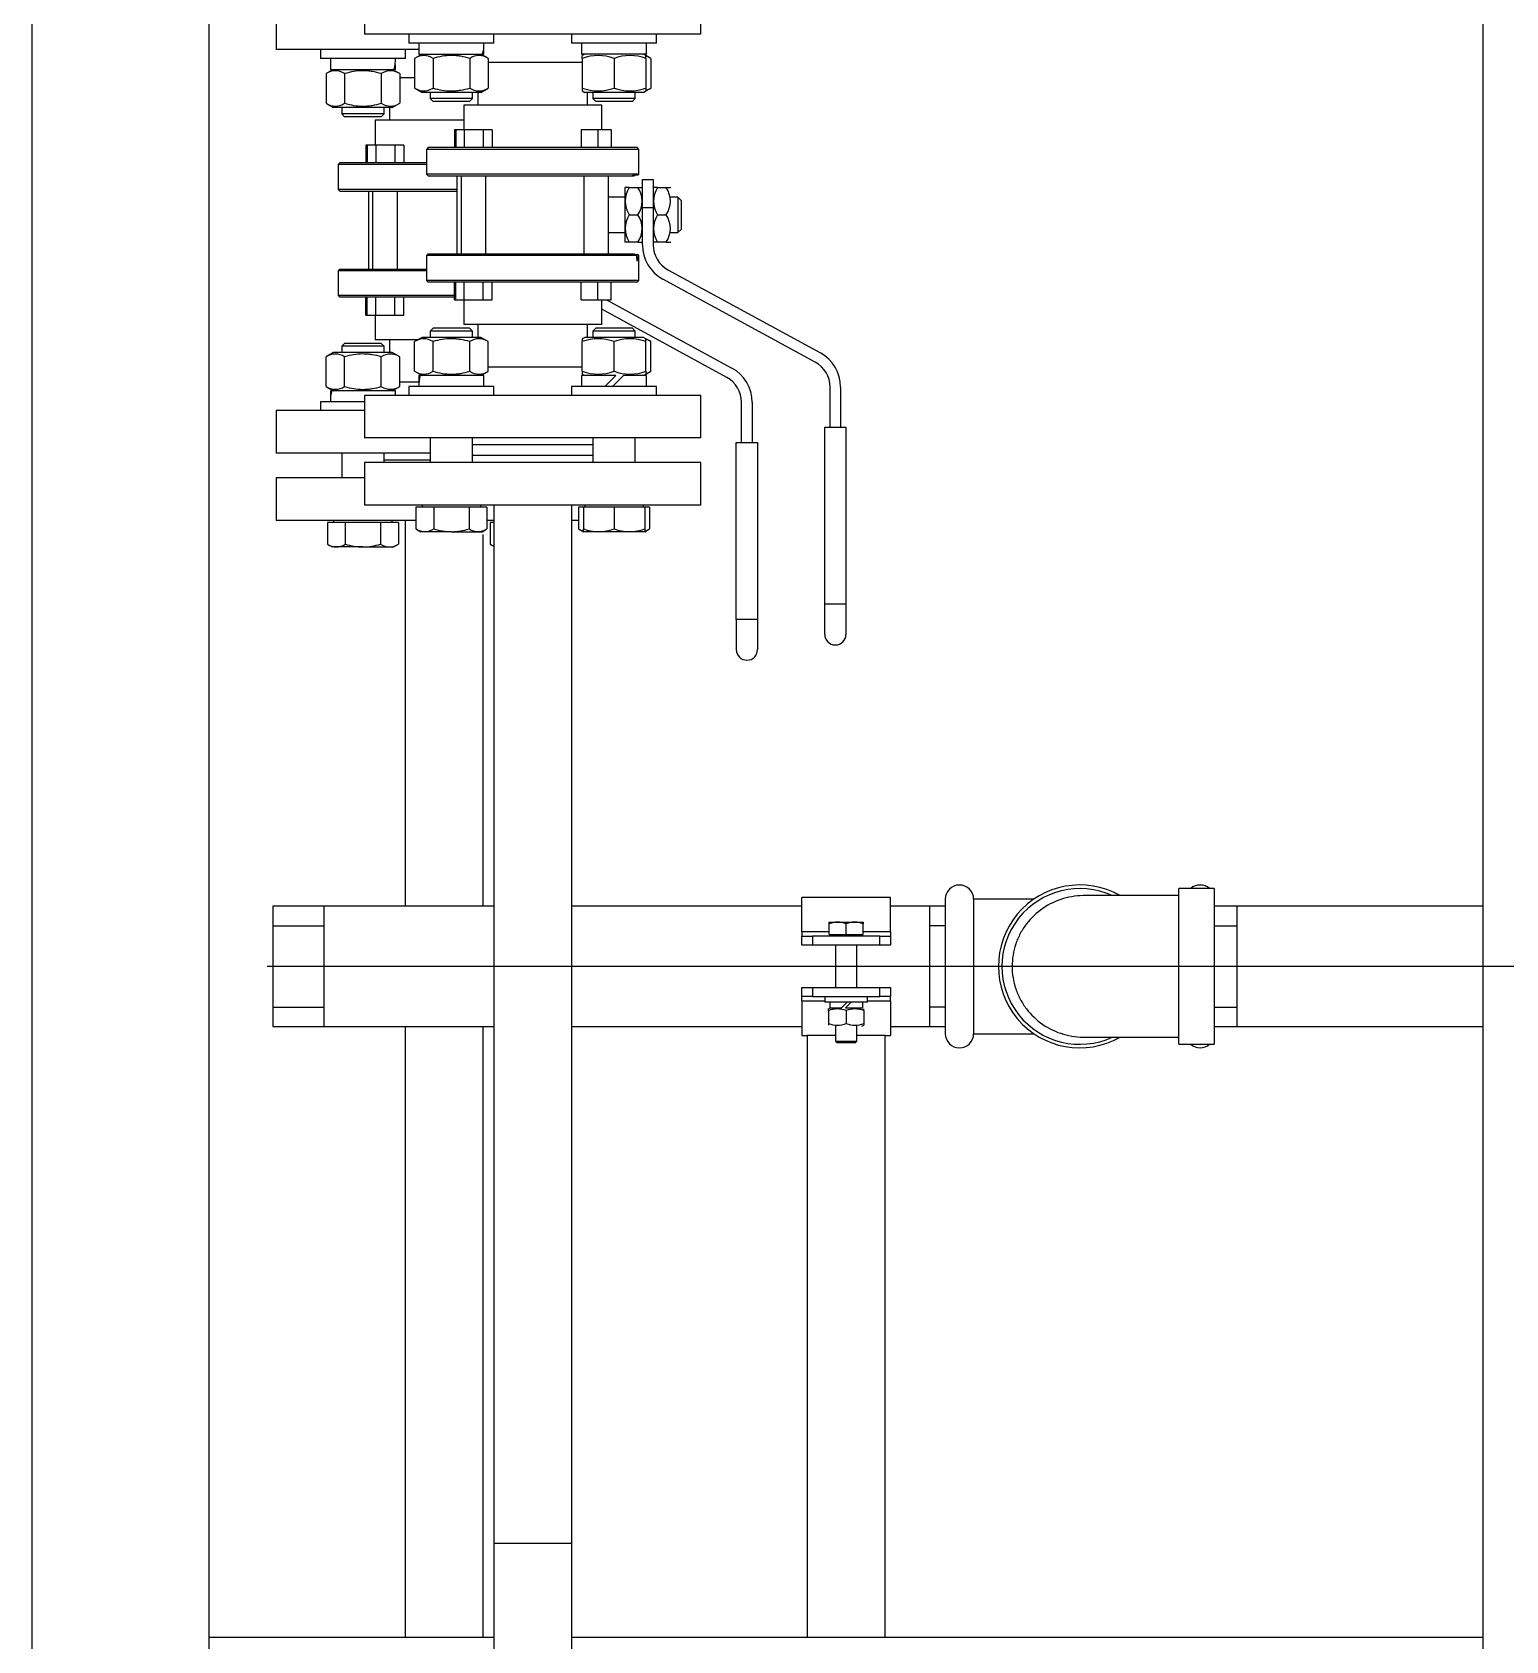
# Model space of a CAD drawing. Extents: x -681219 to -550379, y -242630 to -158199.
# Drawn here: x -639715 to -638937, y -178747 to -177897 of the extents above; entities that cross this region are included whole.
import ezdxf
from ezdxf.lldxf.tags import DXFTag

# ---------------------------------------------------------------- set-up
doc = ezdxf.new("R2010")
doc.units = 0
doc.header["$LTSCALE"] = 1000
for name, color, linetype in [('$TD_AUDIT_GENERATED_(2381)', 7, 'CONTINUOUS'), ('$TD_AUDIT_GENERATED_(24C)', 7, 'CONTINUOUS'), ('$TD_AUDIT_GENERATED_(2AE)', 7, 'CONTINUOUS'), ('$TD_AUDIT_GENERATED_(2E2C)', 7, 'CONTINUOUS'), ('$TD_AUDIT_GENERATED_(2E8)', 7, 'CONTINUOUS'), ('$TD_AUDIT_GENERATED_(352)', 7, 'CONTINUOUS'), ('$TD_AUDIT_GENERATED_(3BB)', 7, 'CONTINUOUS'), ('12_GB93', 7, 'CONTINUOUS'), ('12_GB97.1', 7, 'CONTINUOUS'), ('6_GB93', 7, 'CONTINUOUS'), ('6_GB97.1', 7, 'CONTINUOUS'), ('Default', 7, 'CONTINUOUS'), ('DN15-PN1.6_GB911', 7, 'CONTINUOUS'), ('DN25_GB3289.10_A', 7, 'CONTINUOUS'), ('M12_GB6170', 7, 'CONTINUOUS'), ('M12×50_GB5782', 7, 'CONTINUOUS'), ('M6_GB6170', 7, 'CONTINUOUS'), ('M6×30_GB5782', 7, 'CONTINUOUS'), ('MYGL011000312', 7, 'CONTINUOUS'), ('MYGL011000322', 7, 'CONTINUOUS'), ('不锈钢弯头D25', 7, 'CONTINUOUS'), ('球阀DN15法兰不锈钢', 7, 'CONTINUOUS')]:
    doc.layers.add(name, color=color, linetype=linetype)
tags = doc.linetypes.add('CENTER2', pattern=[28.575, 19.05, -3.175, 3.175, -3.175]).pattern_tags.tags
tags[10:11] = [DXFTag(74, 4), DXFTag(75, 0), DXFTag(340, '0'), DXFTag(46, 0.0), DXFTag(50, 0.0), DXFTag(44, 0.0), DXFTag(45, 0.0)]
tags[8:9] = [DXFTag(74, 4), DXFTag(75, 0), DXFTag(340, '0'), DXFTag(46, 0.0), DXFTag(50, 0.0), DXFTag(44, 0.0), DXFTag(45, 0.0)]
tags[6:7] = [DXFTag(74, 4), DXFTag(75, 0), DXFTag(340, '0'), DXFTag(46, 0.0), DXFTag(50, 0.0), DXFTag(44, 0.0), DXFTag(45, 0.0)]
tags[4:5] = [DXFTag(74, 4), DXFTag(75, 0), DXFTag(340, '0'), DXFTag(46, 0.0), DXFTag(50, 0.0), DXFTag(44, 0.0), DXFTag(45, 0.0)]

# ---------------------------------------------------------------- blocks, each defined once
blk = doc.blocks.new('SEANNOT_GROUP57')
at = {"layer": 'Default', "color": 7, "linetype": 'CENTER2'}
blk.add_line((634.561, 521.491), (277.05, 521.491), dxfattribs=at)

msp = doc.modelspace()

# ---------------------------------------------------------------- linework, layer by layer
at = {"layer": '$TD_AUDIT_GENERATED_(2381)', "color": 7, "linetype": 'Continuous'}
for p, q in [((-639518.1997, -178154.884), (-639518.1997, -178358.7512)), ((-639477.0522, -178358.7512), (-639477.0522, -178162.4397)), ((-639518.1997, -178422.3427), (-639518.1997, -178744.9765)), ((-639477.0522, -178744.9765), (-639477.0522, -178422.3427))]:
    msp.add_line(p, q, dxfattribs=at)
at = {"layer": '$TD_AUDIT_GENERATED_(24C)', "color": 7, "linetype": 'Continuous'}
for p, q in [((-639715.3905, -179567.9264), (-639715.3905, -177529.2551)), ((-639621.8734, -179567.9264), (-639621.8734, -177529.2551))]:
    msp.add_line(p, q, dxfattribs=at)
at = {"layer": '$TD_AUDIT_GENERATED_(2AE)', "color": 7, "linetype": 'Continuous'}
msp.add_line((-638948.5508, -179156.4514), (-638948.5508, -177622.7721), dxfattribs=at)
at = {"layer": '$TD_AUDIT_GENERATED_(2E2C)', "color": 7, "linetype": 'Continuous'}
for p, q in [((-639471.4412, -178146.8416), (-639471.4412, -178695.3418)), ((-639430.2937, -178695.3418), (-639430.2937, -178146.8416)), ((-639430.2937, -178695.3418), (-639471.4412, -178695.3418)), ((-639471.4412, -178695.3418), (-639471.4412, -178967.8371)), ((-639430.2937, -178967.8371), (-639430.2937, -178695.3418))]:
    msp.add_line(p, q, dxfattribs=at)
at = {"layer": '$TD_AUDIT_GENERATED_(2E8)', "color": 7, "linetype": 'Continuous'}
for p, q in [((-639621.8734, -178744.9765), (-639471.4412, -178744.9765)), ((-639430.2937, -178744.9765), (-638948.5508, -178744.9765))]:
    msp.add_line(p, q, dxfattribs=at)
at = {"layer": '$TD_AUDIT_GENERATED_(352)', "color": 7, "linetype": 'Continuous'}
for p, q in [((-639290.8232, -178427.0186), (-639305.7859, -178427.0186)), ((-639305.7859, -178427.0186), (-639305.7859, -178744.9765)), ((-639264.6384, -178427.0186), (-639279.6011, -178427.0186)), ((-639264.6384, -178744.9765), (-639264.6384, -178427.0186))]:
    msp.add_line(p, q, dxfattribs=at)
at = {"layer": '$TD_AUDIT_GENERATED_(3BB)', "color": 7, "linetype": 'Continuous'}
for p, q in [((-639308.5914, -178372.3111), (-639308.5914, -178354.0753)), ((-639261.8329, -178354.0753), (-639308.5914, -178354.0753)), ((-639261.8329, -178372.3111), (-639261.8329, -178354.0753)), ((-639294.1611, -178372.3111), (-639308.5914, -178372.3111)), ((-639308.5914, -178372.3111), (-639308.5914, -178374.6491)), ((-639261.8329, -178372.3111), (-639276.2632, -178372.3111)), ((-639261.8329, -178372.3111), (-639261.8329, -178374.6491)), ((-639308.5914, -178374.6491), (-639302.9804, -178374.6491)), ((-639308.5914, -178379.3249), (-639308.5914, -178374.6491)), ((-639302.9804, -178379.3249), (-639308.5914, -178379.3249)), ((-639267.4439, -178374.6491), (-639302.9804, -178374.6491)), ((-639302.9804, -178374.6491), (-639302.9804, -178379.3249)), ((-639267.4439, -178379.3249), (-639302.9804, -178379.3249)), ((-639267.4439, -178379.3249), (-639267.4439, -178374.6491)), ((-639267.4439, -178374.6491), (-639261.8329, -178374.6491)), ((-639261.8329, -178379.3249), (-639267.4439, -178379.3249)), ((-639261.8329, -178374.6491), (-639261.8329, -178379.3249)), ((-639308.5914, -178406.4448), (-639308.5914, -178401.769)), ((-639308.5914, -178401.769), (-639302.9804, -178401.769)), ((-639308.5914, -178408.7828), (-639308.5914, -178406.4448)), ((-639302.9804, -178406.4448), (-639308.5914, -178406.4448)), ((-639302.9804, -178401.769), (-639267.4439, -178401.769)), ((-639302.9804, -178401.769), (-639302.9804, -178406.4448)), ((-639302.9804, -178406.4448), (-639267.4439, -178406.4448)), ((-639267.4439, -178401.769), (-639261.8329, -178401.769)), ((-639267.4439, -178406.4448), (-639267.4439, -178401.769)), ((-639261.8329, -178406.4448), (-639267.4439, -178406.4448)), ((-639261.8329, -178401.769), (-639261.8329, -178406.4448)), ((-639261.8329, -178408.7828), (-639261.8329, -178406.4448)), ((-639308.5914, -178408.7828), (-639308.5914, -178427.0186)), ((-639308.5914, -178408.7828), (-639296.4342, -178408.7828)), ((-639273.9901, -178408.7828), (-639261.8329, -178408.7828)), ((-639261.8329, -178408.7828), (-639261.8329, -178427.0186)), ((-639308.5914, -178427.0186), (-639305.7859, -178427.0186)), ((-639264.6384, -178427.0186), (-639261.8329, -178427.0186))]:
    msp.add_line(p, q, dxfattribs=at)
at = {"layer": '12_GB93', "color": 7, "linetype": 'Continuous'}
for p, q in [((-639511.0568, -177902.7621), (-639511.0568, -177908.5602)), ((-639425.0923, -177902.7621), (-639425.0923, -177908.5602)), ((-639390.678, -177908.5602), (-639390.678, -177902.7621)), ((-639557.8153, -177910.8046), (-639557.8153, -177916.6026)), ((-639511.0568, -177908.5602), (-639477.3696, -177908.5602)), ((-639476.6635, -177908.5602), (-639477.3696, -177908.5602)), ((-639476.6425, -177908.5602), (-639476.6425, -177907.7111)), ((-639390.678, -177908.5602), (-639425.0923, -177908.5602)), ((-639557.8153, -177916.6026), (-639524.1281, -177916.6026)), ((-639523.422, -177916.6026), (-639524.1281, -177916.6026)), ((-639523.401, -177916.6026), (-639523.401, -177915.7535)), ((-639511.0568, -178078.3871), (-639511.0568, -178079.2362)), ((-639511.0568, -178079.2362), (-639511.0568, -178084.1852)), ((-639511.0358, -178078.3871), (-639510.3297, -178078.3871)), ((-639476.6425, -178078.3871), (-639510.3297, -178078.3871)), ((-639476.6425, -178084.1852), (-639476.6425, -178078.3871)), ((-639407.0361, -178078.3871), (-639425.0923, -178078.3871)), ((-639425.0923, -178078.3871), (-639425.0923, -178084.1852)), ((-639412.8341, -178084.1852), (-639407.0361, -178078.3871)), ((-639402.9362, -178078.3871), (-639408.7343, -178084.1852)), ((-639390.678, -178078.3871), (-639402.9362, -178078.3871)), ((-639390.699, -178078.3871), (-639390.678, -178078.3871)), ((-639390.678, -178084.1852), (-639390.678, -178078.3871)), ((-639557.8153, -178086.4296), (-639557.8153, -178087.2787)), ((-639557.8153, -178087.2787), (-639557.8153, -178092.2276)), ((-639557.7943, -178086.4296), (-639557.0883, -178086.4296)), ((-639523.401, -178086.4296), (-639557.0883, -178086.4296)), ((-639523.401, -178088.861), (-639523.401, -178086.4296))]:
    msp.add_line(p, q, dxfattribs=at)
for centre, start, end in [((-639493.8497, -177903.6112), 343.285053, 2.8284743), ((-639540.6082, -177911.6537), 343.285053, 2.8284743), ((-639540.6082, -177915.7535), 357.1715257, 6.8420175), ((-639493.8497, -177907.7111), 357.1715257, 5.2762714), ((-639493.8497, -178079.2362), 177.1715257, 189.0429957), ((-639493.8497, -178083.3361), 163.285053, 182.8284743), ((-639540.6082, -178087.2787), 177.1715257, 186.8420174), ((-639540.6082, -178091.3785), 163.285053, 182.8284743)]:
    msp.add_arc(centre, 17.2071, start, end, dxfattribs=at)
at = {"layer": '12_GB97.1', "color": 7, "linetype": 'Continuous'}
for p, q in [((-639516.2937, -177898.0863), (-639516.2937, -177902.7621)), ((-639471.4056, -177902.7621), (-639516.2937, -177902.7621)), ((-639471.4056, -177902.7621), (-639471.4056, -177898.0863)), ((-639430.3293, -177898.0863), (-639430.3293, -177902.7621)), ((-639385.4411, -177902.7621), (-639430.3293, -177902.7621)), ((-639385.4411, -177902.7621), (-639385.4411, -177898.0863)), ((-639563.0523, -177906.1287), (-639563.0523, -177910.8046)), ((-639518.1641, -177910.8046), (-639563.0523, -177910.8046)), ((-639518.1641, -177910.8046), (-639518.1641, -177906.1287)), ((-639471.4056, -178084.1852), (-639516.2937, -178084.1852)), ((-639516.2937, -178084.1852), (-639516.2937, -178088.861)), ((-639471.4056, -178088.861), (-639471.4056, -178084.1852)), ((-639385.4411, -178084.1852), (-639430.3293, -178084.1852)), ((-639430.3293, -178084.1852), (-639430.3293, -178088.861)), ((-639385.4411, -178088.861), (-639385.4411, -178084.1852)), ((-639539.7086, -178092.2276), (-639563.0523, -178092.2276)), ((-639563.0523, -178092.2276), (-639563.0523, -178096.9035))]:
    msp.add_line(p, q, dxfattribs=at)
at = {"layer": '6_GB93', "color": 7, "linetype": 'Continuous'}
for p, q in [((-639293.9092, -178409.4374), (-639293.9092, -178412.4299)), ((-639293.9092, -178412.4299), (-639287.7664, -178412.4299)), ((-639287.7664, -178412.4299), (-639284.7739, -178409.4374)), ((-639282.6578, -178409.4374), (-639285.6504, -178412.4299)), ((-639285.6504, -178412.4299), (-639276.515, -178412.4299)), ((-639276.515, -178412.4299), (-639276.515, -178409.4374))]:
    msp.add_line(p, q, dxfattribs=at)
at = {"layer": '6_GB97.1', "color": 7, "linetype": 'Continuous'}
for p, q in [((-639296.4342, -178406.4448), (-639296.4342, -178409.4374)), ((-639273.9901, -178409.4374), (-639273.9901, -178406.4448)), ((-639273.9901, -178409.4374), (-639296.4342, -178409.4374))]:
    msp.add_line(p, q, dxfattribs=at)
at = {"layer": 'DN15-PN1.6_GB911', "color": 7, "linetype": 'Continuous'}
for p, q in [((-639362.0262, -178124.3975), (-639539.7086, -178124.3975)), ((-639539.7086, -178124.3975), (-639539.7086, -178146.8416)), ((-639419.1072, -178120.6568), (-639482.6276, -178120.6568)), ((-639362.0262, -178146.8416), (-639362.0262, -178124.3975)), ((-639539.7086, -178132.4399), (-639586.4671, -178132.4399)), ((-639586.4671, -178132.4399), (-639586.4671, -178154.884)), ((-639362.0262, -178146.8416), (-639539.7086, -178146.8416)), ((-639512.5811, -178154.884), (-639586.4671, -178154.884)), ((-639471.4412, -178154.884), (-639475.1182, -178154.884)), ((-639426.6166, -178154.884), (-639430.2937, -178154.884))]:
    msp.add_line(p, q, dxfattribs=at)
at = {"layer": 'DN25_GB3289.10_A', "color": 7, "linetype": 'Continuous'}
for p, q in [((-639232.8426, -178355.0105), (-639232.8426, -178426.0834)), ((-639217.8799, -178355.0105), (-639217.8799, -178426.0834)), ((-639186.012, -178355.0105), (-639217.8799, -178355.0105)), ((-639217.8799, -178426.0834), (-639186.012, -178426.0834))]:
    msp.add_line(p, q, dxfattribs=at)
for centre, radius, start, end in [((-639225.3612, -178355.0105), 7.4814, 0, 180), ((-639161.7697, -178390.547), 43.0178, 60.4081542, 299.5918458), ((-639098.1781, -178355.0105), 7.4814, 48.5903779, 131.4096221), ((-639225.3612, -178426.0834), 7.4814, 180, 0), ((-639098.1781, -178426.0834), 7.4814, 228.5903779, 311.4096221)]:
    msp.add_arc(centre, radius, start, end, dxfattribs=at)
at = {"layer": 'M12_GB6170', "color": 7, "linetype": 'Continuous'}
for p, q in [((-639509.3735, -177908.5602), (-639513.2874, -177910.8199)), ((-639513.2874, -177910.8199), (-639513.2874, -177926.5001)), ((-639503.5685, -177910.8197), (-639503.5685, -177926.5004)), ((-639484.1308, -177910.8197), (-639484.1308, -177926.5004)), ((-639474.4119, -177910.8199), (-639478.3258, -177908.5602)), ((-639474.4119, -177910.8199), (-639474.4119, -177926.5001)), ((-639423.409, -177908.5602), (-639424.7182, -177909.3161)), ((-639424.7182, -177910.8197), (-639424.7182, -177909.3161)), ((-639424.7182, -177910.8197), (-639424.7182, -177926.5004)), ((-639407.8852, -177910.8199), (-639407.8852, -177926.5001)), ((-639391.0521, -177909.3161), (-639392.3613, -177908.5602)), ((-639388.4475, -177910.8199), (-639391.0521, -177909.3161)), ((-639391.0521, -177910.8197), (-639391.0521, -177909.3161)), ((-639391.0521, -177910.8197), (-639391.0521, -177926.5004)), ((-639388.4475, -177910.8199), (-639388.4475, -177926.5001)), ((-639556.132, -177916.6026), (-639560.0459, -177918.8624)), ((-639560.0459, -177918.8624), (-639560.0459, -177934.5426)), ((-639550.327, -177918.8622), (-639550.327, -177934.5428)), ((-639530.8893, -177918.8622), (-639530.8893, -177934.5428)), ((-639521.1705, -177918.8624), (-639525.0843, -177916.6026)), ((-639521.1705, -177918.8624), (-639521.1705, -177934.5426)), ((-639513.2874, -177926.5001), (-639509.3735, -177928.7599)), ((-639478.3258, -177928.7599), (-639509.3735, -177928.7599)), ((-639478.3258, -177928.7599), (-639474.4119, -177926.5001)), ((-639424.7182, -177926.5004), (-639424.7182, -177928.0039)), ((-639424.7182, -177928.0039), (-639423.409, -177928.7599)), ((-639392.3613, -177928.7599), (-639423.409, -177928.7599)), ((-639392.3613, -177928.7599), (-639391.0521, -177928.0039)), ((-639391.0521, -177928.0039), (-639388.4475, -177926.5001)), ((-639391.0521, -177926.5004), (-639391.0521, -177928.0039)), ((-639560.0459, -177934.5426), (-639556.132, -177936.8023)), ((-639525.0843, -177936.8023), (-639556.132, -177936.8023)), ((-639525.0843, -177936.8023), (-639521.1705, -177934.5426)), ((-639509.3735, -178058.1874), (-639513.2874, -178060.4472)), ((-639478.3258, -178058.1874), (-639509.3735, -178058.1874)), ((-639474.4119, -178060.4472), (-639478.3258, -178058.1874)), ((-639423.409, -178058.1874), (-639424.7182, -178058.9433)), ((-639392.3613, -178058.1874), (-639423.409, -178058.1874)), ((-639391.0521, -178058.9433), (-639392.3613, -178058.1874)), ((-639556.132, -178066.2299), (-639560.0459, -178068.4896)), ((-639525.0843, -178066.2299), (-639556.132, -178066.2299)), ((-639521.1705, -178068.4896), (-639525.0843, -178066.2299)), ((-639513.2874, -178076.1274), (-639513.2874, -178060.4472)), ((-639503.5685, -178076.1276), (-639503.5685, -178060.4469)), ((-639484.1308, -178076.1276), (-639484.1308, -178060.4469)), ((-639474.4119, -178076.1274), (-639474.4119, -178060.4472)), ((-639424.7182, -178058.9433), (-639424.7182, -178060.4469)), ((-639424.7182, -178076.1276), (-639424.7182, -178060.4469)), ((-639407.8852, -178076.1274), (-639407.8852, -178060.4472)), ((-639388.4475, -178060.4472), (-639391.0521, -178058.9433)), ((-639391.0521, -178060.4469), (-639391.0521, -178058.9433)), ((-639391.0521, -178076.1276), (-639391.0521, -178060.4469)), ((-639388.4475, -178076.1274), (-639388.4475, -178060.4472)), ((-639560.0459, -178084.1698), (-639560.0459, -178068.4896)), ((-639550.327, -178084.1701), (-639550.327, -178068.4894)), ((-639530.8893, -178084.1701), (-639530.8893, -178068.4894)), ((-639521.1705, -178084.1698), (-639521.1705, -178068.4896)), ((-639560.0459, -178084.1698), (-639556.132, -178086.4296)), ((-639525.0843, -178086.4296), (-639521.1705, -178084.1698)), ((-639513.2874, -178076.1274), (-639509.3735, -178078.3871)), ((-639478.3258, -178078.3871), (-639474.4119, -178076.1274)), ((-639424.7182, -178076.1276), (-639424.7182, -178077.6312)), ((-639424.7182, -178077.6312), (-639423.409, -178078.3871)), ((-639392.3613, -178078.3871), (-639391.0521, -178077.6312)), ((-639391.0521, -178077.6312), (-639388.4475, -178076.1274)), ((-639391.0521, -178076.1276), (-639391.0521, -178077.6312))]:
    msp.add_line(p, q, dxfattribs=at)
for centre, radius, start, end in [((-639508.4278, -177918.0355), 8.6994, 56.0428623, 123.9600488), ((-639479.2715, -177918.0354), 8.6994, 56.0398026, 123.9572863), ((-639416.302, -177933.838), 24.5087, 69.9144081, 110.0839111), ((-639399.4683, -177933.8381), 24.5088, 69.9161491, 110.0855317), ((-639393.3071, -177918.0354), 8.6994, 56.0398026, 74.7226153), ((-639555.1863, -177926.0779), 8.6994, 56.0428623, 123.9600488), ((-639526.0301, -177926.0779), 8.6994, 56.0398026, 123.9572863), ((-639508.4278, -177919.2846), 8.6994, 236.0398026, 303.9572863), ((-639479.2715, -177919.2846), 8.6994, 236.0428623, 303.9600488), ((-639416.302, -177903.4819), 24.5088, 249.9161491, 290.0855317), ((-639399.4683, -177903.482), 24.5087, 249.9144081, 290.0839111), ((-639393.3071, -177919.2846), 8.6994, 288.3903207, 303.9600488), ((-639555.1863, -177927.3271), 8.6994, 236.0398026, 303.9572863), ((-639526.0301, -177927.327), 8.6994, 236.0428623, 303.9600488), ((-639555.1863, -178075.7052), 8.6994, 56.0428623, 123.9600488), ((-639526.0301, -178075.7051), 8.6994, 56.0398026, 123.9572863), ((-639508.4278, -178067.6627), 8.6994, 56.0428623, 123.9600488), ((-639479.2715, -178067.6627), 8.6994, 56.0398026, 123.9572863), ((-639416.302, -178083.4653), 24.5087, 69.9144081, 110.0839111), ((-639399.4683, -178083.4654), 24.5088, 69.9161491, 110.0855317), ((-639393.3071, -178067.6627), 8.6994, 56.0398026, 74.7226153), ((-639555.1863, -178076.9543), 8.6994, 236.0398026, 303.9572863), ((-639526.0301, -178076.9543), 8.6994, 236.0428623, 303.9600488), ((-639508.4278, -178068.9119), 8.6994, 236.0398026, 303.9572863), ((-639479.2715, -178068.9118), 8.6994, 236.0428623, 303.9600488), ((-639416.302, -178053.1092), 24.5088, 249.9161491, 290.0855317), ((-639399.4683, -178053.1092), 24.5087, 249.9144081, 290.0839111), ((-639393.3071, -178068.9118), 8.6994, 285.0883472, 303.9600488)]:
    msp.add_arc(centre, radius, start, end, dxfattribs=at)
for points, knots in [([(-639484.1308, -177910.8197), (-639485.7018, -177910.3662), (-639487.2935, -177909.9884), (-639489.728, -177909.5931), (-639490.5492, -177909.4899), (-639492.2018, -177909.3511), (-639493.0256, -177909.3162), (-639495.4893, -177909.3159), (-639497.1215, -177909.457), (-639500.3683, -177909.9805), (-639501.9877, -177910.3633), (-639503.5685, -177910.8197)], [0, 0, 0, 0, 0.25, 0.25, 0.375, 0.375, 0.5, 0.5, 0.75, 0.75, 1, 1, 1, 1]), ([(-639530.8893, -177918.8622), (-639532.4603, -177918.4086), (-639534.052, -177918.0309), (-639536.4865, -177917.6356), (-639537.3077, -177917.5324), (-639538.9603, -177917.3936), (-639539.7841, -177917.3586), (-639542.2479, -177917.3584), (-639543.88, -177917.4995), (-639547.1268, -177918.0229), (-639548.7462, -177918.4058), (-639550.327, -177918.8622)], [0, 0, 0, 0, 0.25, 0.25, 0.375, 0.375, 0.5, 0.5, 0.75, 0.75, 1, 1, 1, 1]), ([(-639503.5685, -177926.5004), (-639501.9877, -177926.9567), (-639500.3683, -177927.3396), (-639497.1215, -177927.863), (-639495.4893, -177928.0041), (-639493.0256, -177928.0039), (-639492.2018, -177927.9689), (-639490.5492, -177927.8302), (-639489.728, -177927.7269), (-639487.2935, -177927.3316), (-639485.7018, -177926.9539), (-639484.1308, -177926.5004)], [0, 0, 0, 0, 0.25, 0.25, 0.5, 0.5, 0.625, 0.625, 0.75, 0.75, 1, 1, 1, 1]), ([(-639550.327, -177934.5428), (-639548.7462, -177934.9992), (-639547.1268, -177935.3821), (-639543.88, -177935.9055), (-639542.2479, -177936.0466), (-639539.7841, -177936.0463), (-639538.9603, -177936.0114), (-639537.3077, -177935.8726), (-639536.4865, -177935.7694), (-639534.052, -177935.3741), (-639532.4603, -177934.9963), (-639530.8893, -177934.5428)], [0, 0, 0, 0, 0.25, 0.25, 0.5, 0.5, 0.625, 0.625, 0.75, 0.75, 1, 1, 1, 1]), ([(-639530.8893, -178068.4894), (-639532.4603, -178068.0359), (-639534.052, -178067.6581), (-639536.4865, -178067.2628), (-639537.3077, -178067.1596), (-639538.9603, -178067.0208), (-639539.7841, -178066.9859), (-639542.2479, -178066.9856), (-639543.88, -178067.1267), (-639547.1268, -178067.6502), (-639548.7462, -178068.033), (-639550.327, -178068.4894)], [0, 0, 0, 0, 0.25, 0.25, 0.375, 0.375, 0.5, 0.5, 0.75, 0.75, 1, 1, 1, 1]), ([(-639484.1308, -178060.4469), (-639485.7018, -178059.9934), (-639487.2935, -178059.6156), (-639489.728, -178059.2203), (-639490.5492, -178059.1171), (-639492.2018, -178058.9784), (-639493.0256, -178058.9434), (-639495.4893, -178058.9432), (-639497.1215, -178059.0842), (-639500.3683, -178059.6077), (-639501.9877, -178059.9906), (-639503.5685, -178060.4469)], [0, 0, 0, 0, 0.25, 0.25, 0.375, 0.375, 0.5, 0.5, 0.75, 0.75, 1, 1, 1, 1]), ([(-639550.327, -178084.1701), (-639548.7462, -178084.6264), (-639547.1268, -178085.0093), (-639543.88, -178085.5328), (-639542.2479, -178085.6738), (-639539.7841, -178085.6736), (-639538.9603, -178085.6386), (-639537.3077, -178085.4999), (-639536.4865, -178085.3967), (-639534.052, -178085.0014), (-639532.4603, -178084.6236), (-639530.8893, -178084.1701)], [0, 0, 0, 0, 0.25, 0.25, 0.5, 0.5, 0.625, 0.625, 0.75, 0.75, 1, 1, 1, 1]), ([(-639503.5685, -178076.1276), (-639501.9877, -178076.584), (-639500.3683, -178076.9668), (-639497.1215, -178077.4903), (-639495.4893, -178077.6314), (-639493.0256, -178077.6311), (-639492.2018, -178077.5962), (-639490.5492, -178077.4574), (-639489.728, -178077.3542), (-639487.2935, -178076.9589), (-639485.7018, -178076.5811), (-639484.1308, -178076.1276)], [0, 0, 0, 0, 0.25, 0.25, 0.5, 0.5, 0.625, 0.625, 0.75, 0.75, 1, 1, 1, 1])]:
    msp.add_open_spline(points, degree=3, knots=knots, dxfattribs=at)
at = {"layer": 'M12×50_GB5782', "color": 7, "linetype": 'Continuous'}
for p, q in [((-639505.0717, -177928.7599), (-639505.0717, -177932.0517)), ((-639482.6276, -177932.0517), (-639482.6276, -177928.7599)), ((-639419.1072, -177928.7599), (-639419.1072, -177932.0517)), ((-639396.6631, -177932.0517), (-639396.6631, -177928.7599)), ((-639551.8302, -177936.8023), (-639551.8302, -177940.0941)), ((-639529.3861, -177940.0941), (-639529.3861, -177936.8023)), ((-639482.6276, -177932.0517), (-639505.0717, -177932.0517)), ((-639505.0717, -177932.0517), (-639503.5006, -177933.6227)), ((-639484.1987, -177933.6227), (-639503.5006, -177933.6227)), ((-639484.1987, -177933.6227), (-639482.6276, -177932.0517)), ((-639396.6631, -177932.0517), (-639419.1072, -177932.0517)), ((-639419.1072, -177932.0517), (-639417.5361, -177933.6227)), ((-639398.2342, -177933.6227), (-639417.5361, -177933.6227)), ((-639398.2342, -177933.6227), (-639396.6631, -177932.0517)), ((-639529.3861, -177940.0941), (-639551.8302, -177940.0941)), ((-639551.8302, -177940.0941), (-639550.2591, -177941.6652)), ((-639530.9572, -177941.6652), (-639550.2591, -177941.6652)), ((-639530.9572, -177941.6652), (-639529.3861, -177940.0941)), ((-639503.5006, -178053.3245), (-639505.0717, -178054.8956)), ((-639482.6276, -178054.8956), (-639505.0717, -178054.8956)), ((-639505.0717, -178054.8956), (-639505.0717, -178058.1874)), ((-639484.1987, -178053.3245), (-639503.5006, -178053.3245)), ((-639482.6276, -178054.8956), (-639484.1987, -178053.3245)), ((-639482.6276, -178058.1874), (-639482.6276, -178054.8956)), ((-639417.5361, -178053.3245), (-639419.1072, -178054.8956)), ((-639396.6631, -178054.8956), (-639419.1072, -178054.8956)), ((-639419.1072, -178054.8956), (-639419.1072, -178058.1874)), ((-639398.2342, -178053.3245), (-639417.5361, -178053.3245)), ((-639396.6631, -178054.8956), (-639398.2342, -178053.3245)), ((-639396.6631, -178058.1874), (-639396.6631, -178054.8956)), ((-639550.2591, -178061.367), (-639551.8302, -178062.9381)), ((-639529.3861, -178062.9381), (-639551.8302, -178062.9381)), ((-639551.8302, -178062.9381), (-639551.8302, -178066.2299)), ((-639530.9572, -178061.367), (-639550.2591, -178061.367)), ((-639529.3861, -178062.9381), (-639530.9572, -178061.367)), ((-639529.3861, -178066.2299), (-639529.3861, -178062.9381)), ((-639505.0717, -178111.3051), (-639505.0717, -178124.3975)), ((-639482.6276, -178124.3975), (-639482.6276, -178111.3051)), ((-639419.1072, -178111.3051), (-639419.1072, -178124.3975)), ((-639396.6631, -178124.3975), (-639396.6631, -178111.3051)), ((-639551.8302, -178119.3476), (-639551.8302, -178132.4399)), ((-639529.3861, -178124.3975), (-639529.3861, -178119.3476)), ((-639503.2154, -178147.9638), (-639512.5811, -178147.9638)), ((-639512.5811, -178147.9638), (-639512.5811, -178159.4199)), ((-639509.3735, -178146.8416), (-639509.3735, -178147.9638)), ((-639503.2154, -178147.9638), (-639503.2154, -178159.4202)), ((-639484.4839, -178147.9638), (-639503.2154, -178147.9638)), ((-639475.1182, -178147.9638), (-639484.4839, -178147.9638)), ((-639484.4839, -178147.9638), (-639484.4839, -178159.4202)), ((-639478.3258, -178147.9638), (-639478.3258, -178146.8416)), ((-639475.1182, -178147.9638), (-639475.1182, -178159.4199)), ((-639424.1066, -178147.9638), (-639426.6166, -178147.9638)), ((-639426.6166, -178147.9638), (-639426.6166, -178159.4199)), ((-639407.8852, -178147.9638), (-639424.1066, -178147.9638)), ((-639424.1066, -178147.9638), (-639424.1066, -178159.4202)), ((-639423.409, -178146.8416), (-639423.409, -178147.9638)), ((-639391.6637, -178147.9638), (-639407.8852, -178147.9638)), ((-639407.8852, -178147.9638), (-639407.8852, -178159.4199)), ((-639392.3613, -178147.9638), (-639392.3613, -178146.8416)), ((-639389.1537, -178147.9638), (-639391.6637, -178147.9638)), ((-639391.6637, -178147.9638), (-639391.6637, -178159.4202)), ((-639389.1537, -178147.9638), (-639389.1537, -178159.4199)), ((-639549.9739, -178156.0062), (-639559.3396, -178156.0062)), ((-639559.3396, -178156.0062), (-639559.3396, -178167.4624)), ((-639556.132, -178154.884), (-639556.132, -178156.0062)), ((-639549.9739, -178156.0062), (-639549.9739, -178167.4626)), ((-639531.2424, -178156.0062), (-639549.9739, -178156.0062)), ((-639521.8767, -178156.0062), (-639531.2424, -178156.0062)), ((-639531.2424, -178156.0062), (-639531.2424, -178167.4626)), ((-639525.0843, -178156.0062), (-639525.0843, -178154.884)), ((-639521.8767, -178156.0062), (-639521.8767, -178167.4624)), ((-639512.5811, -178159.4199), (-639510.0711, -178160.8691)), ((-639493.8497, -178160.8691), (-639510.0711, -178160.8691)), ((-639493.8497, -178160.8691), (-639477.6282, -178160.8691)), ((-639477.6282, -178160.8691), (-639475.1182, -178159.4199)), ((-639471.4412, -178156.0062), (-639473.3751, -178156.0062)), ((-639473.3751, -178156.0062), (-639473.3751, -178167.4624)), ((-639426.6166, -178159.4199), (-639424.1066, -178160.8691)), ((-639424.1066, -178160.8691), (-639424.1066, -178159.4202)), ((-639391.6637, -178160.8691), (-639424.1066, -178160.8691)), ((-639391.6637, -178160.8691), (-639389.1537, -178159.4199)), ((-639391.6637, -178159.4202), (-639391.6637, -178160.8691)), ((-639559.3396, -178167.4624), (-639556.8296, -178168.9116)), ((-639540.6082, -178168.9116), (-639556.8296, -178168.9116)), ((-639540.6082, -178168.9116), (-639524.3867, -178168.9116)), ((-639524.3867, -178168.9116), (-639521.8767, -178167.4624)), ((-639473.3751, -178167.4624), (-639471.4412, -178168.579))]:
    msp.add_line(p, q, dxfattribs=at)
for centre, radius, start, end in [((-639507.8981, -178152.4666), 8.3833, 236.0398026, 303.9572862), ((-639479.8012, -178152.4666), 8.3833, 236.0428623, 303.9600488), ((-639421.9336, -178152.4666), 8.3833, 236.0398026, 254.7226159), ((-639415.9962, -178137.2381), 23.6183, 249.9161492, 290.0855316), ((-639399.7741, -178137.2382), 23.6182, 249.9144082, 290.0839111), ((-639393.8368, -178152.4666), 8.3833, 285.2184717, 303.9600488), ((-639554.6566, -178160.5091), 8.3833, 236.0398026, 303.9572862), ((-639526.5598, -178160.509), 8.3833, 236.0428623, 303.9600488), ((-639468.6921, -178160.5091), 8.3833, 236.0398026, 250.520227)]:
    msp.add_arc(centre, radius, start, end, dxfattribs=at)
for points in [[(-639503.2154, -178159.4202), (-639501.6921, -178159.8599), (-639500.132, -178160.2287), (-639497.0047, -178160.7331), (-639495.4323, -178160.8691), (-639493.8497, -178160.8691)], [(-639493.8497, -178160.8691), (-639492.2661, -178160.8691), (-639490.6609, -178160.7293), (-639487.5326, -178160.2214), (-639485.9983, -178159.8574), (-639484.4839, -178159.4202)], [(-639549.9739, -178167.4626), (-639548.4506, -178167.9024), (-639546.8905, -178168.2712), (-639543.7632, -178168.7755), (-639542.1908, -178168.9116), (-639540.6082, -178168.9116)], [(-639540.6082, -178168.9116), (-639539.0246, -178168.9116), (-639537.4194, -178168.7718), (-639534.2911, -178168.2639), (-639532.7568, -178167.8998), (-639531.2424, -178167.4626)]]:
    msp.add_open_spline(points, degree=3, knots=[0, 0, 0, 0, 0.5, 0.5, 1, 1, 1, 1], dxfattribs=at)
at = {"layer": 'M6_GB6170', "color": 7, "linetype": 'Continuous'}
for p, q in [((-639293.5351, -178412.4299), (-639294.5638, -178413.0239)), ((-639294.5638, -178413.8592), (-639294.5638, -178413.0239)), ((-639294.5638, -178413.8592), (-639294.5638, -178420.7264)), ((-639285.2121, -178413.8593), (-639285.2121, -178420.7263)), ((-639275.8604, -178413.8592), (-639275.8604, -178413.0239)), ((-639275.8604, -178413.8592), (-639275.8604, -178420.7264)), ((-639294.5638, -178420.7264), (-639294.5638, -178421.5618)), ((-639276.8891, -178422.1557), (-639275.8604, -178421.5618)), ((-639275.8604, -178420.7264), (-639275.8604, -178421.5618))]:
    msp.add_line(p, q, dxfattribs=at)
for centre, radius, start, end in [((-639289.8882, -178426.6181), 13.5887, 69.8723785, 110.1259407), ((-639289.8882, -178426.6182), 13.5888, 93.9891975, 110.1258261), ((-639280.5361, -178426.6182), 13.5888, 69.8741739, 110.1275069), ((-639280.5361, -178426.6181), 13.5887, 69.8740593, 86.0347893), ((-639289.8882, -178407.9674), 13.5888, 249.8741739, 290.1275069), ((-639280.5361, -178407.9675), 13.5887, 249.8723785, 290.1259407)]:
    msp.add_arc(centre, radius, start, end, dxfattribs=at)
at = {"layer": 'M6×30_GB5782', "color": 7, "linetype": 'Continuous'}
for p, q in [((-639294.1611, -178367.1677), (-639276.2632, -178367.1677)), ((-639294.1611, -178367.967), (-639294.1611, -178367.1677)), ((-639294.1611, -178373.7139), (-639294.1611, -178367.967)), ((-639285.2121, -178373.7139), (-639285.2121, -178367.9672)), ((-639276.2632, -178367.1677), (-639276.2632, -178367.967)), ((-639276.2632, -178373.7139), (-639276.2632, -178367.967)), ((-639294.1611, -178373.7139), (-639285.2121, -178373.7139)), ((-639293.5351, -178373.7139), (-639293.5351, -178374.6491)), ((-639290.8232, -178379.3249), (-639290.8232, -178401.769)), ((-639285.2121, -178373.7139), (-639276.2632, -178373.7139)), ((-639279.6011, -178401.769), (-639279.6011, -178379.3249)), ((-639276.8891, -178374.6491), (-639276.8891, -178373.7139)), ((-639290.8232, -178422.1557), (-639290.8232, -178429.9737)), ((-639279.6011, -178429.9737), (-639279.6011, -178422.1557)), ((-639290.8232, -178429.9737), (-639279.6011, -178429.9737)), ((-639290.8232, -178429.9737), (-639290.0376, -178430.7593)), ((-639290.0376, -178430.7593), (-639280.3867, -178430.7593)), ((-639280.3867, -178430.7593), (-639279.6011, -178429.9737))]:
    msp.add_line(p, q, dxfattribs=at)
for centre, radius, start, end in [((-639289.6868, -178380.1765), 13.0034, 69.8723785, 110.1259407), ((-639280.7375, -178380.1765), 13.0035, 69.8741739, 110.1275069)]:
    msp.add_arc(centre, radius, start, end, dxfattribs=at)
at = {"layer": 'MYGL011000312', "color": 7, "linetype": 'Continuous'}
for p, q in [((-638948.5508, -178358.7512), (-639090.6967, -178358.7512)), ((-639078.5395, -178422.3427), (-639078.5395, -178358.7512)), ((-639090.6967, -178369.038), (-639078.5395, -178369.038)), ((-639090.6967, -178412.0559), (-639078.5395, -178412.0559)), ((-639090.6967, -178422.3427), (-638948.5508, -178422.3427))]:
    msp.add_line(p, q, dxfattribs=at)
at = {"layer": 'MYGL011000322', "color": 7, "linetype": 'Continuous'}
for p, q in [((-639588.2073, -178358.7512), (-639588.2073, -178422.3427)), ((-639471.4412, -178358.7512), (-639588.2073, -178358.7512)), ((-639561.0874, -178422.3427), (-639561.0874, -178358.7512)), ((-639308.5914, -178358.7512), (-639430.2937, -178358.7512)), ((-639232.8426, -178358.7512), (-639261.8329, -178358.7512)), ((-639241.2591, -178358.7512), (-639241.2591, -178422.3427)), ((-639588.2073, -178369.038), (-639561.0874, -178369.038)), ((-639232.8426, -178369.038), (-639241.2591, -178369.038)), ((-639588.2073, -178412.0559), (-639561.0874, -178412.0559)), ((-639232.8426, -178412.0559), (-639241.2591, -178412.0559)), ((-639588.2073, -178422.3427), (-639471.4412, -178422.3427)), ((-639430.2937, -178422.3427), (-639308.5914, -178422.3427)), ((-639261.8329, -178422.3427), (-639232.8426, -178422.3427))]:
    msp.add_line(p, q, dxfattribs=at)
at = {"layer": '不锈钢弯头D25', "color": 7, "linetype": 'Continuous'}
for p, q in [((-639109.7365, -178353.1401), (-639159.2272, -178353.1401)), ((-639109.4001, -178431.6944), (-639109.4001, -178349.3995)), ((-639090.6967, -178349.3995), (-639109.4001, -178349.3995)), ((-639090.6967, -178349.3995), (-639090.6967, -178431.6944)), ((-639159.1889, -178427.9538), (-639109.6171, -178427.9538)), ((-639109.4001, -178431.6944), (-639090.6967, -178431.6944))]:
    msp.add_line(p, q, dxfattribs=at)
msp.add_arc((-639161.7697, -178390.547), 41.1475, 65.3800227, 294.6199773, dxfattribs=at)
msp.add_open_spline([(-639158.5496, -178353.1465), (-639158.5597, -178353.1463), (-639158.5698, -178353.1461), (-639162.5985, -178353.0776), (-639166.5526, -178353.5984), (-639174.3241, -178355.8876), (-639177.9317, -178357.5938), (-639184.5847, -178362.1383), (-639187.5174, -178364.9163), (-639191.1718, -178369.7069), (-639192.2725, -178371.4225), (-639194.1543, -178374.9566), (-639194.9478, -178376.7892), (-639196.2372, -178380.5869), (-639196.7332, -178382.5661), (-639197.3863, -178386.5222), (-639197.5503, -178388.513), (-639197.5536, -178392.5199), (-639197.3885, -178394.553), (-639196.7363, -178398.5143), (-639196.2522, -178400.4529), (-639194.9708, -178404.2467), (-639194.1638, -178406.1179), (-639192.2761, -178409.6663), (-639191.1972, -178411.3489), (-639187.5631, -178416.1271), (-639184.5919, -178418.9456), (-639177.9908, -178423.4649), (-639174.2859, -178425.216), (-639166.6169, -178427.478), (-639162.5539, -178428.0177), (-639158.36, -178427.9441), (-639158.1618, -178427.9391), (-639157.9635, -178427.9326)], degree=3, knots=[0.187343195, 0.187343195, 0.187343195, 0.187343195, 0.1875, 0.1875, 0.25, 0.25, 0.3125, 0.3125, 0.375, 0.375, 0.40625, 0.40625, 0.4375, 0.4375, 0.46875, 0.46875, 0.5, 0.5, 0.53125, 0.53125, 0.5625, 0.5625, 0.59375, 0.59375, 0.625, 0.625, 0.6875, 0.6875, 0.75, 0.75, 0.8125, 0.8125, 0.81559838, 0.81559838, 0.81559838, 0.81559838], dxfattribs=at)
at = {"layer": '球阀DN15法兰不锈钢', "color": 7, "linetype": 'Continuous'}
for p, q in [((-639539.7086, -177875.6422), (-639539.7086, -177898.0863)), ((-639362.0262, -177898.0863), (-639362.0262, -177875.6422)), ((-639586.4671, -177883.6847), (-639586.4671, -177906.1287)), ((-639362.0262, -177898.0863), (-639539.7086, -177898.0863)), ((-639511.0568, -177906.1287), (-639586.4671, -177906.1287)), ((-639424.8193, -177913.049), (-639474.4119, -177913.049)), ((-639513.2874, -177921.0915), (-639521.1705, -177921.0915)), ((-639479.8577, -177928.7599), (-639479.8577, -177935.4931)), ((-639421.8771, -177935.4931), (-639421.8771, -177928.7599)), ((-639526.6162, -177936.8023), (-639526.6162, -177943.5355)), ((-639414.3958, -177935.4931), (-639487.3391, -177935.4931)), ((-639487.3391, -177935.4931), (-639487.3391, -177948.5855)), ((-639414.3958, -177948.5855), (-639414.3958, -177935.4931)), ((-639487.3391, -177943.5355), (-639534.0976, -177943.5355)), ((-639534.0976, -177943.5355), (-639534.0976, -177956.6279)), ((-639538.2922, -177956.6279), (-639539.0349, -177956.6279)), ((-639539.0349, -177956.6279), (-639539.0349, -177965.9796)), ((-639533.8629, -177956.6279), (-639538.2922, -177956.6279)), ((-639538.2922, -177956.6279), (-639538.2922, -177965.9796)), ((-639523.7389, -177956.6279), (-639533.8629, -177956.6279)), ((-639533.8629, -177956.6279), (-639533.8629, -177965.9796)), ((-639518.9933, -177956.6279), (-639523.7389, -177956.6279)), ((-639523.7389, -177956.6279), (-639523.7389, -177965.9796)), ((-639518.9933, -177956.6279), (-639518.9933, -177965.9796)), ((-639491.5337, -177948.5855), (-639492.2764, -177948.5855)), ((-639492.2764, -177948.5855), (-639492.2764, -177957.9372)), ((-639487.1044, -177948.5855), (-639491.5337, -177948.5855)), ((-639491.5337, -177948.5855), (-639491.5337, -177957.9372)), ((-639476.9804, -177948.5855), (-639487.1044, -177948.5855)), ((-639487.1044, -177948.5855), (-639487.1044, -177957.9372)), ((-639472.2348, -177948.5855), (-639476.9804, -177948.5855)), ((-639476.9804, -177948.5855), (-639476.9804, -177957.9372)), ((-639472.2348, -177948.5855), (-639472.2348, -177957.9372)), ((-639416.4187, -177948.5855), (-639425.2772, -177948.5855)), ((-639425.2772, -177948.5855), (-639425.2772, -177957.9372)), ((-639409.4584, -177948.5855), (-639416.4187, -177948.5855)), ((-639416.4187, -177948.5855), (-639416.4187, -177957.9372)), ((-639409.4584, -177948.5855), (-639409.4584, -177957.9372)), ((-639506.0425, -177957.9372), (-639506.9776, -177958.8723)), ((-639394.7572, -177958.8723), (-639506.9776, -177958.8723)), ((-639506.9776, -177958.8723), (-639506.9776, -177971.9647)), ((-639395.6924, -177957.9372), (-639506.0425, -177957.9372)), ((-639394.7572, -177958.8723), (-639395.6924, -177957.9372)), ((-639394.7572, -177971.9647), (-639394.7572, -177958.8723)), ((-639552.801, -177965.9796), (-639553.7361, -177966.9148)), ((-639506.9776, -177966.9148), (-639553.7361, -177966.9148)), ((-639553.7361, -177966.9148), (-639553.7361, -177980.0072)), ((-639506.9776, -177965.9796), (-639552.801, -177965.9796)), ((-639396.0213, -177971.9647), (-639506.9776, -177971.9647)), ((-639506.9776, -177971.9647), (-639506.0425, -177972.8999)), ((-639506.0425, -177972.8999), (-639398.1016, -177972.8999)), ((-639490.9039, -177972.8999), (-639490.9039, -178014.0474)), ((-639488.7584, -177972.8999), (-639488.7584, -178014.0474)), ((-639475.6373, -178014.0474), (-639475.6373, -177972.8999)), ((-639423.9521, -177972.8999), (-639423.9521, -178014.0474)), ((-639410.831, -178014.0474), (-639410.831, -177972.8999)), ((-639397.6446, -177972.4626), (-639398.1016, -177972.8999)), ((-639398.1016, -177972.8999), (-639397.2902, -177972.8999)), ((-639396.5943, -177972.4626), (-639397.6446, -177972.4626)), ((-639397.2902, -177972.8999), (-639396.84, -177972.4626)), ((-639396.0213, -177971.9647), (-639396.5943, -177972.4626)), ((-639396.1667, -177972.4626), (-639396.5943, -177972.4626)), ((-639395.2551, -177972.4626), (-639396.1667, -177972.4626)), ((-639395.8242, -177971.9647), (-639394.7572, -177971.9647)), ((-639395.2551, -177972.4626), (-639394.7572, -177971.9647)), ((-639490.9039, -177980.0072), (-639553.7361, -177980.0072)), ((-639553.7361, -177980.0072), (-639552.801, -177980.9424)), ((-639552.801, -177980.9424), (-639490.9039, -177980.9424)), ((-639537.6624, -177980.9424), (-639537.6624, -178022.0899)), ((-639535.517, -177980.9424), (-639535.517, -178022.0899)), ((-639522.3958, -178022.0899), (-639522.3958, -177980.9424)), ((-639402.0515, -177979.072), (-639402.2386, -177979.2591)), ((-639402.2386, -177979.2591), (-639402.2386, -178007.6882)), ((-639399.8236, -177979.072), (-639402.0515, -177979.072)), ((-639399.8236, -177979.072), (-639395.3018, -177979.072)), ((-639395.3018, -177979.072), (-639393.0739, -177979.072)), ((-639392.8869, -177979.2591), (-639393.0739, -177979.072)), ((-639392.8869, -177974.7702), (-639387.2758, -177974.7702)), ((-639392.8869, -177989.733), (-639392.8869, -177974.7702)), ((-639387.2758, -177974.7702), (-639387.2758, -177989.733)), ((-639387.0888, -177979.072), (-639387.2758, -177979.2591)), ((-639384.8609, -177979.072), (-639387.0888, -177979.072)), ((-639384.8609, -177979.072), (-639380.3391, -177979.072)), ((-639380.3391, -177979.072), (-639378.1112, -177979.072)), ((-639377.9241, -177979.2591), (-639378.1112, -177979.072)), ((-639402.2386, -177984.1219), (-639410.831, -177984.1219)), ((-639387.2758, -177989.733), (-639392.8869, -177989.733)), ((-639392.8869, -178009.3129), (-639392.8869, -177989.733)), ((-639387.2758, -177989.733), (-639387.2758, -178009.3129)), ((-639374.1834, -177984.1219), (-639377.9241, -177984.1219)), ((-639374.1834, -177984.1219), (-639374.1834, -178002.8253)), ((-639372.3131, -177985.9923), (-639374.1834, -177984.1219)), ((-639372.3131, -178000.955), (-639372.3131, -177985.9923)), ((-639399.8236, -177993.4736), (-639395.3018, -177993.4736)), ((-639384.8609, -177993.4736), (-639380.3391, -177993.4736)), ((-639410.831, -178002.8253), (-639402.2386, -178002.8253)), ((-639402.2386, -178007.6882), (-639402.0515, -178007.8753)), ((-639399.8236, -178007.8753), (-639402.0515, -178007.8753)), ((-639395.3018, -178007.8753), (-639399.8236, -178007.8753)), ((-639395.3018, -178007.8753), (-639393.0765, -178007.8753)), ((-639393.0739, -178007.8753), (-639392.8869, -178007.6882)), ((-639387.2758, -178007.6882), (-639387.0888, -178007.8753)), ((-639384.8609, -178007.8753), (-639387.0888, -178007.8753)), ((-639380.3391, -178007.8753), (-639384.8609, -178007.8753)), ((-639380.3391, -178007.8753), (-639378.1138, -178007.8753)), ((-639378.1112, -178007.8753), (-639377.9241, -178007.6882)), ((-639377.9241, -178002.8253), (-639374.1834, -178002.8253)), ((-639374.1834, -178002.8253), (-639372.3131, -178000.955)), ((-639506.0425, -178014.0474), (-639506.9776, -178014.9826)), ((-639396.0213, -178014.9826), (-639506.9776, -178014.9826)), ((-639506.9776, -178014.9826), (-639506.9776, -178028.0749)), ((-639506.0425, -178014.0474), (-639397.2902, -178014.0474)), ((-639397.2902, -178014.0474), (-639396.84, -178014.4847)), ((-639396.84, -178014.4847), (-639396.5943, -178014.4847)), ((-639396.5943, -178014.4847), (-639395.4374, -178014.4847)), ((-639396.5943, -178014.4847), (-639396.0213, -178014.9826)), ((-639396.4152, -178014.6402), (-639395.2741, -178014.6402)), ((-639395.2551, -178014.4847), (-639395.4374, -178014.4847)), ((-639395.2741, -178014.6402), (-639395.4374, -178014.4847)), ((-639394.7572, -178014.9826), (-639395.2551, -178014.4847)), ((-639394.9806, -178014.9826), (-639394.7572, -178014.9826)), ((-639394.7572, -178028.0749), (-639394.7572, -178014.9826)), ((-639552.801, -178022.0899), (-639553.7361, -178023.025)), ((-639506.9776, -178023.025), (-639553.7361, -178023.025)), ((-639553.7361, -178023.025), (-639553.7361, -178036.1174)), ((-639552.801, -178022.0899), (-639506.9776, -178022.0899)), ((-639379.4756, -178022.45), (-639298.8731, -178066.3956)), ((-639394.7572, -178028.0749), (-639506.9776, -178028.0749)), ((-639506.9776, -178028.0749), (-639506.0425, -178029.0101)), ((-639395.6924, -178029.0101), (-639506.0425, -178029.0101)), ((-639492.2764, -178038.3618), (-639492.2764, -178029.0101)), ((-639491.5337, -178038.3618), (-639491.5337, -178029.0101)), ((-639487.1044, -178038.3618), (-639487.1044, -178029.0101)), ((-639476.9804, -178038.3618), (-639476.9804, -178029.0101)), ((-639472.2348, -178038.3618), (-639472.2348, -178029.0101)), ((-639425.2772, -178038.3618), (-639425.2772, -178029.0101)), ((-639416.4187, -178038.3618), (-639416.4187, -178029.0101)), ((-639409.4584, -178038.3618), (-639409.4584, -178029.0101)), ((-639395.6924, -178029.0101), (-639394.7572, -178028.0749)), ((-639301.559, -178071.322), (-639382.1615, -178027.3763)), ((-639492.2764, -178036.1174), (-639553.7361, -178036.1174)), ((-639553.7361, -178036.1174), (-639552.801, -178037.0526)), ((-639492.2764, -178037.0526), (-639552.801, -178037.0526)), ((-639539.0349, -178046.4043), (-639539.0349, -178037.0526)), ((-639538.2922, -178046.4043), (-639538.2922, -178037.0526)), ((-639533.8629, -178046.4043), (-639533.8629, -178037.0526)), ((-639523.7389, -178046.4043), (-639523.7389, -178037.0526)), ((-639518.9933, -178046.4043), (-639518.9933, -178037.0526)), ((-639492.2764, -178038.3618), (-639491.5337, -178038.3618)), ((-639491.5337, -178038.3618), (-639487.1044, -178038.3618)), ((-639487.3391, -178038.3618), (-639487.3391, -178051.4542)), ((-639487.1044, -178038.3618), (-639476.9804, -178038.3618)), ((-639476.9804, -178038.3618), (-639472.2348, -178038.3618)), ((-639425.2772, -178038.3618), (-639416.4187, -178038.3618)), ((-639416.4187, -178038.3618), (-639409.4584, -178038.3618)), ((-639414.3958, -178051.4542), (-639414.3958, -178038.3618)), ((-639411.8005, -178038.3618), (-639345.6316, -178074.4381)), ((-639539.0349, -178046.4043), (-639538.2922, -178046.4043)), ((-639538.2922, -178046.4043), (-639533.8629, -178046.4043)), ((-639534.0976, -178046.4043), (-639534.0976, -178059.4967)), ((-639533.8629, -178046.4043), (-639523.7389, -178046.4043)), ((-639523.7389, -178046.4043), (-639518.9933, -178046.4043)), ((-639348.3175, -178079.3644), (-639414.3958, -178043.3377)), ((-639414.3958, -178051.4542), (-639487.3391, -178051.4542)), ((-639479.8577, -178051.4542), (-639479.8577, -178058.1874)), ((-639421.8771, -178058.1874), (-639421.8771, -178051.4542)), ((-639511.6411, -178059.4967), (-639534.0976, -178059.4967)), ((-639526.6162, -178059.4967), (-639526.6162, -178066.2299)), ((-639424.7182, -178073.8983), (-639474.4119, -178073.8983)), ((-639510.8429, -178081.9408), (-639521.1705, -178081.9408)), ((-639362.0262, -178088.861), (-639539.7086, -178088.861)), ((-639539.7086, -178088.861), (-639539.7086, -178111.3051)), ((-639362.0262, -178111.3051), (-639362.0262, -178088.861)), ((-639340.5173, -178113.7365), (-639340.5173, -178092.5015)), ((-639334.9063, -178092.5015), (-639334.9063, -178113.7365)), ((-639293.7588, -178105.6941), (-639293.7588, -178084.459)), ((-639288.1478, -178084.459), (-639288.1478, -178105.6941)), ((-639539.7086, -178096.9035), (-639586.4671, -178096.9035)), ((-639586.4671, -178096.9035), (-639586.4671, -178119.3476)), ((-639296.5643, -178105.6941), (-639285.3423, -178105.6941)), ((-639296.5643, -178199.2111), (-639296.5643, -178105.6941)), ((-639285.3423, -178105.6941), (-639285.3423, -178199.2111)), ((-639362.0262, -178111.3051), (-639539.7086, -178111.3051)), ((-639419.1072, -178115.0458), (-639482.6276, -178115.0458)), ((-639343.3228, -178113.7365), (-639332.1008, -178113.7365)), ((-639343.3228, -178207.2536), (-639343.3228, -178113.7365)), ((-639332.1008, -178113.7365), (-639332.1008, -178207.2536)), ((-639505.0717, -178119.3476), (-639586.4671, -178119.3476)), ((-639505.0717, -178123.0882), (-639529.3861, -178123.0882)), ((-639285.3423, -178199.2111), (-639296.5643, -178199.2111)), ((-639296.5643, -178215.109), (-639296.5643, -178199.2111)), ((-639285.3423, -178199.2111), (-639285.3423, -178215.109)), ((-639332.1008, -178207.2536), (-639343.3228, -178207.2536)), ((-639343.3228, -178207.2536), (-639343.3228, -178223.1515)), ((-639332.1008, -178207.2536), (-639332.1008, -178223.1515))]:
    msp.add_line(p, q, dxfattribs=at)
for centre, radius, start, end in [((-639389.1532, -177986.2728), 12.8728, 145.9868995, 214.0131005), ((-639389.1271, -177986.2728), 12.8944, 146.05178, 213.94822), ((-639405.9722, -177986.2728), 12.8728, 325.9868995, 34.0131005), ((-639405.9722, -177986.2728), 12.8728, 325.9868205, 34.0131795), ((-639374.1905, -177986.2728), 12.8728, 145.9868995, 214.0131005), ((-639374.1644, -177986.2728), 12.8944, 146.05178, 213.94822), ((-639391.0095, -177986.2728), 12.8728, 325.9868995, 34.0131005), ((-639391.0095, -177986.2728), 12.8728, 325.9868205, 34.0131795), ((-639389.1532, -178000.6745), 12.8728, 145.9868205, 214.0131795), ((-639389.1271, -178000.6745), 12.8944, 146.05178, 213.94822), ((-639405.9722, -178000.6745), 12.8728, 325.9868205, 34.0131795), ((-639405.9983, -178000.6745), 12.8944, 326.05178, 33.94822), ((-639374.1905, -178000.6745), 12.8728, 145.9868205, 214.0131795), ((-639374.1644, -178000.6745), 12.8944, 146.05178, 213.94822), ((-639391.0095, -178000.6745), 12.8728, 325.9868205, 34.0131795), ((-639391.0356, -178000.6745), 12.8944, 326.05178, 33.94822), ((-639372.3131, -178009.3129), 20.5737, 180, 241.4001527), ((-639372.3131, -178009.3129), 14.9627, 180, 241.4001527), ((-639308.7215, -178084.459), 20.5737, 0, 61.4001527), ((-639355.48, -178092.5015), 20.5737, 0, 61.4001527), ((-639308.7215, -178084.459), 14.9627, 0, 61.4001527), ((-639355.48, -178092.5015), 14.9627, 0, 61.4001527), ((-639290.9533, -178215.109), 5.611, 180, 0), ((-639337.7118, -178223.1515), 5.611, 180, 0)]:
    msp.add_arc(centre, radius, start, end, dxfattribs=at)
for centre, major_axis, ratio, start_param, end_param in [((-639450.8674, -177953.341), (61.02, 0), 0.7071068, -0.45912918, -0.44629685), ((-639450.8674, -177978.2523), (56.1102, 0), 0.57735029, 0.19532919, 0.20832942), ((-639450.8674, -178035.4957), (0, 97.1857), 0.57735027, -1.38921036, -1.35812568), ((-639450.8674, -178012.0947), (56.1102, 0), 0.57735027, 6.10159934, 6.19392146)]:
    msp.add_ellipse(centre, major_axis=major_axis, ratio=ratio, start_param=start_param, end_param=end_param, dxfattribs=at)
for points in [[(-639395.9704, -177971.5521), (-639395.9956, -177971.7585), (-639396.0213, -177971.9647)], [(-639394.9806, -178014.9826), (-639395.1263, -178014.8109), (-639395.2741, -178014.6402)]]:
    msp.add_open_spline(points, degree=2, dxfattribs=at)

# ---------------------------------------------------------------- block references
at = {"layer": 'Default', "xscale": 18.70340592646163, "yscale": 18.70340592646163, "zscale": 18.70340592646163}
msp.add_blockref('SEANNOT_GROUP57', (-644773.0012, -188144.197), dxfattribs=at)

doc.saveas('drawing.dxf')
